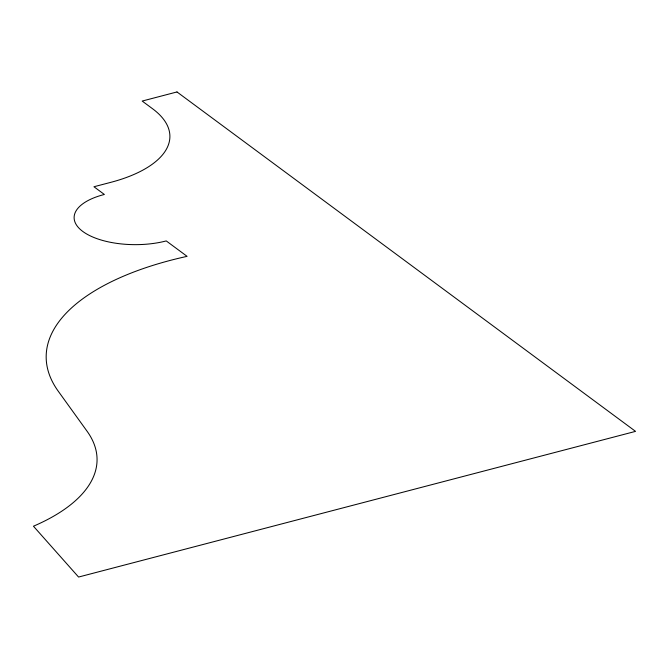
<?xml version="1.0" encoding="UTF-8"?>
<svg xmlns="http://www.w3.org/2000/svg" width="669" height="669" viewBox="0 0 669 669"><rect width="100%" height="100%" fill="white"/><g stroke="black" fill="none" stroke-linecap="round" stroke-linejoin="round"><path stroke-width="1" d="M176.992 91.954L142.179 101.061L152.599 108.771A121.725 53.737 0.2 0 1 110.703 182.369L93.944 186.751L104.372 194.47A60.862 26.869 0.2 0 0 82.571 231.29A60.862 26.869 0.2 0 0 166.247 240.924L187.094 256.352A255.876 112.969 0.2 0 0 58.253 391.214L87.07 431.229A211.588 93.417 0.2 0 1 33.45 526.21L78.574 577.046L635.55 431.371L176.992 91.954"/></g></svg>
